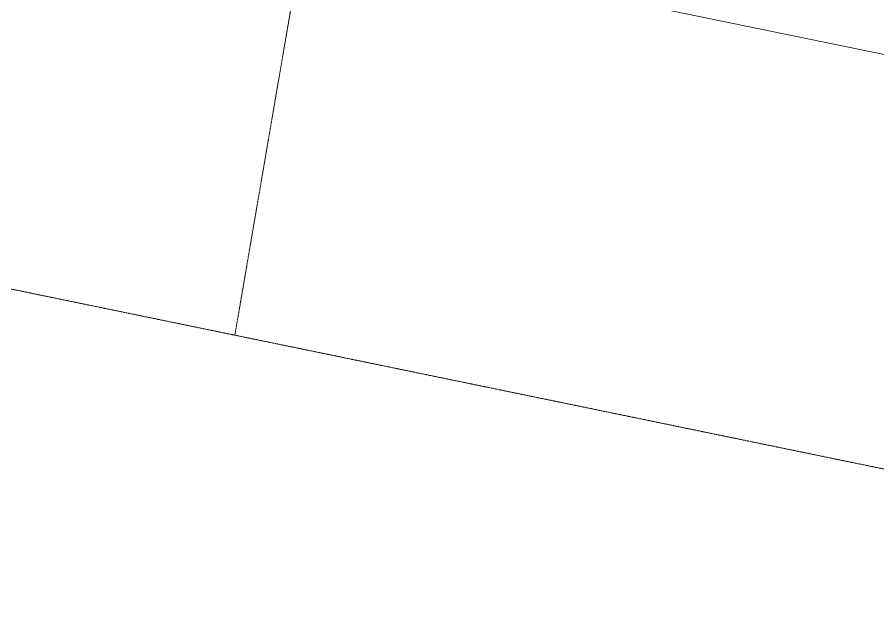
# Model space of a CAD drawing. Header units: millimetres. Extents: x 19543921 to 20171754, y -3528062 to -3222959.
# Drawn here: x 19577340 to 19582525, y -3303831 to -3300217 of the extents above; entities that cross this region are included whole.
import ezdxf

# ---------------------------------------------------------------- set-up
doc = ezdxf.new("R2010")
doc.units = ezdxf.units.MM
doc.header["$MEASUREMENT"] = 0
doc.header["$PDMODE"] = 35
doc.linetypes.add('CENTER2', pattern=[28.575, 19.05, -3.175, 3.175, -3.175])
doc.layers.get('Defpoints').update_dxf_attribs({"color": 169})
doc.layers.add('CENTER LINE', color=40, linetype='CENTER2', lineweight=15)
doc.layers.add('Dimension', color=4, linetype='Continuous', lineweight=9)
doc.styles.add('ordinary', font='arial.ttf')
doc.dimstyles.new('Copy of outer dimension', dxfattribs={"dimtxt": 65, "dimasz": 35, "dimexe": 30, "dimexo": 150, "dimgap": 50, "dimtad": 1, "dimdec": 0, "dimrnd": 5, "dimzin": 12, "dimdsep": 46, "dimtxsty": 'ordinary', "dimblk1": 'OBLIQUE', "dimblk2": 'OBLIQUE', "dimsah": 1, "dimcen": 0.09, "dimclrd": 256, "dimclre": 256, "dimclrt": 256, "dimadec": 0, "dimazin": 3, "dimtfac": 1, "dimtdec": 0, "dimtix": 1, "dimtmove": 1, "dimatfit": 2, "dimldrblk": 'leaderarrow', "dimfxl": 30, "dimfxlon": 1, "dimtolj": 1, "dimtzin": 12, "dimlwd": -1, "dimarcsym": 0})

# ---------------------------------------------------------------- blocks, each defined once
blk = doc.blocks.new('_OBLIQUE')
at = {"color": 0, "linetype": 'ByBlock'}
blk.add_line((-0.5, -0.5), (0.5, 0.5), dxfattribs=at)
blk = doc.blocks.new('*D118')
at = {"layer": 'Defpoints', "color": 0, "linetype": 'Continuous', "ltscale": 1000, "transparency": 16777216}
for p in [(19579649.4, -3299272.9), (19597454.1, -3302941.2), (19597341.8, -3303486.3)]:
    blk.add_point(p, dxfattribs=at)
at = {"layer": 'Dimension', "linetype": 'Continuous', "lineweight": -2, "ltscale": 1000, "transparency": 16777216}
for p, q in [((19579543.1, -3299788.6), (19579531, -3299847.4)), ((19597347.8, -3303456.9), (19597335.7, -3303515.7))]:
    blk.add_line(p, q, dxfattribs=at)
at = {"layer": 'Dimension', "ltscale": 1000, "transparency": 16777216}
blk.add_line((19579537.1, -3299818), (19597341.8, -3303486.3), dxfattribs=at)
at = {"layer": 'Dimension', "linetype": 'Continuous', "ltscale": 1000, "transparency": 16777216, "xscale": 35, "yscale": 35, "zscale": 35}
for p, rotation in [((19579537.1, -3299818), 168.3581953210352), ((19597341.8, -3303486.3), 348.3581953210352)]:
    blk.add_blockref('_OBLIQUE', p, dxfattribs=dict(at, rotation=rotation))
at = {"layer": 'Dimension', "linetype": 'Continuous', "ltscale": 1000, "transparency": 16777216, "insert": (19588456.2, -3301570.7), "char_height": 65, "attachment_point": 5, "rotation": 348.3582, "style": 'ordinary'}
blk.add_mtext('\\A1;18180', dxfattribs=at)
blk = doc.blocks.new('leaderarrow')
at = {"linetype": 'Continuous'}
blk.add_line((0, 0), (-1, 0), dxfattribs=at)
at = {"linetype": 'Continuous', "const_width": 0.177}
blk.add_lwpolyline([(-0.5, 0.5), (0, 0), (-0.5, -0.5)], dxfattribs=at)

msp = doc.modelspace()

# ---------------------------------------------------------------- linework, layer by layer
at = {"layer": 'CENTER LINE', "ltscale": 0.25}
for points in [[(19578651.4, -3302130.3), (19580917.9, -3288930.1), (19581844.4, -3282209.4), (19584465, -3270740), (19585510.1, -3265047), (19585882.8, -3263409.8), (19587089.9, -3261546.5)], [(19573390, -3301046.3), (19601071, -3306749.5)]]:
    msp.add_lwpolyline(points, dxfattribs=at)

# ---------------------------------------------------------------- dimensions: what is measured, and where the dimension line sits
at = {"layer": 'Dimension', "color": 0, "linetype": 'Continuous', "ltscale": 1000}
dim = msp.add_aligned_dim(p1=(19579649.4, -3299272.9), p2=(19597454.1, -3302941.2), distance=-556.5, dimstyle='Copy of outer dimension', dxfattribs=at)
dim.commit()
dim.dimension.update_dxf_attribs({"geometry": '*D118', "text_midpoint": (19588456.2, -3301570.7)})

doc.saveas('drawing.dxf')
